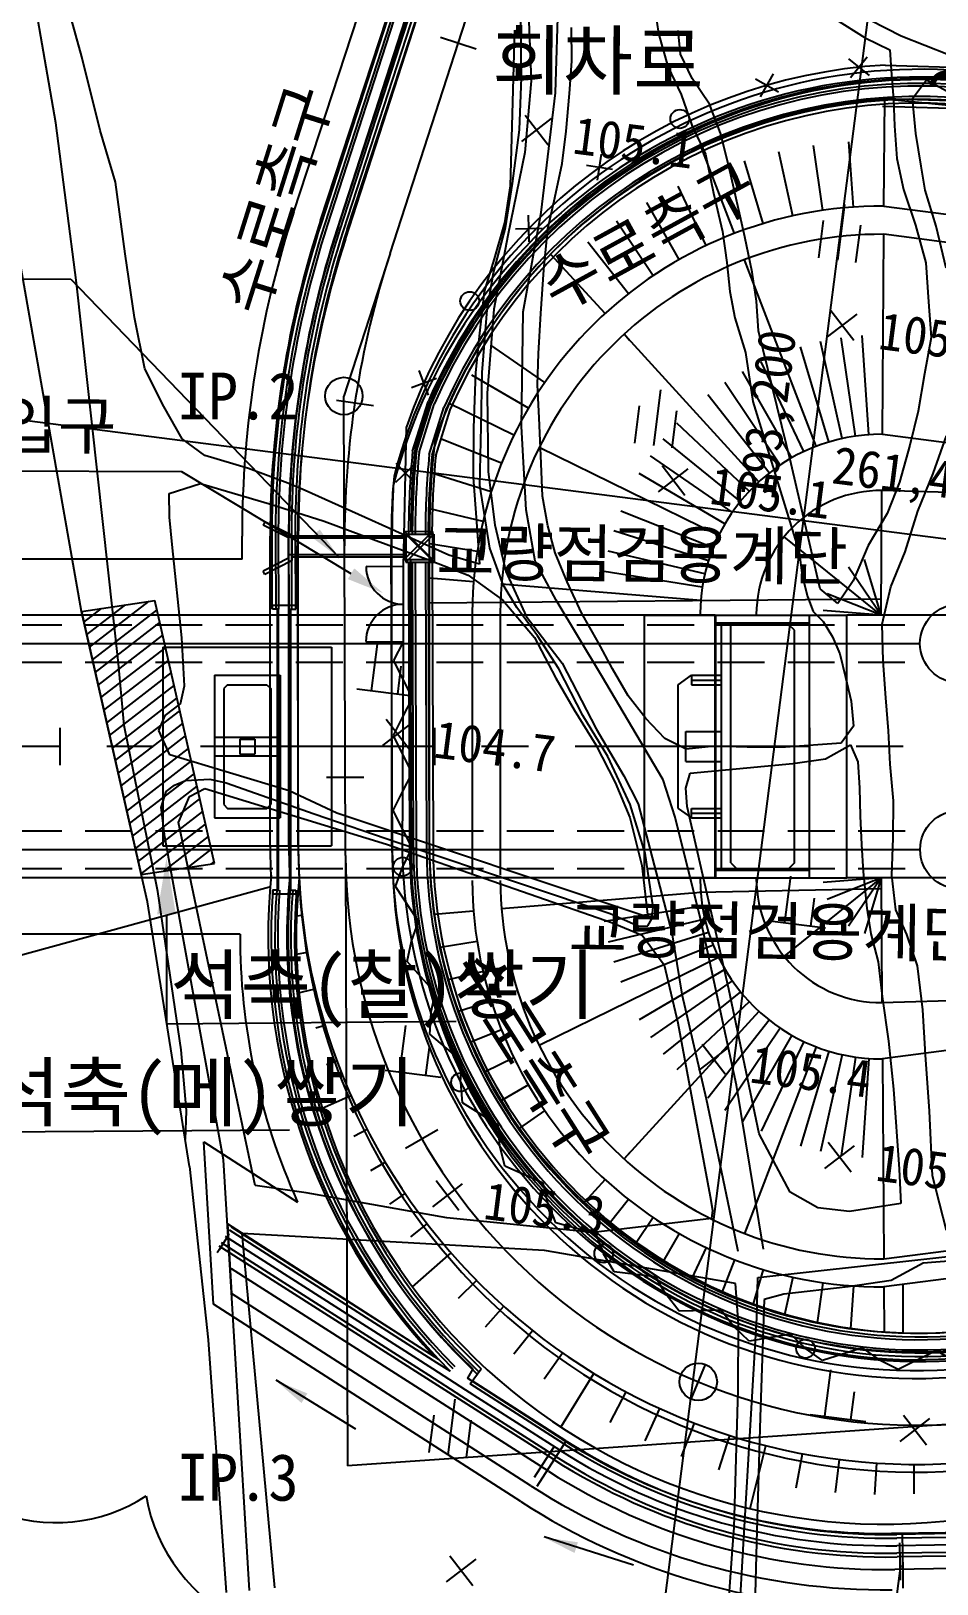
# Model space of a CAD drawing. Header units: millimetres. Extents: x 4198 to 4994, y 1103 to 1807.
# Drawn here: x 4520.5 to 4568.8, y 1428.3 to 1511.2 of the extents above; entities that cross this region are included whole.
import ezdxf
from ezdxf.enums import TextEntityAlignment as Align
from ezdxf.xclip import XClip

# ---------------------------------------------------------------- set-up
doc = ezdxf.new("R2010")
doc.units = ezdxf.units.MM
doc.header["$LTSCALE"] = 10
doc.header["$MEASUREMENT"] = 0
doc.header["$XCLIPFRAME"] = 2
doc.linetypes.add('CENTER', pattern=[2, 1.25, -0.25, 0.25, -0.25])
doc.linetypes.add('HIDDEN', pattern=[0.375, 0.25, -0.125])
for name, color, linetype in [('TN-MANH', 4, 'Continuous'), ('TZ-BASE', 253, 'Continuous'), ('TZ-CABL', 4, 'Continuous')]:
    doc.layers.add(name, color=color, linetype=linetype)
doc.styles.add('HANA', font='GulimChe.ttf')
doc.styles.get("Standard").update_dxf_attribs({"font": 'GulimChe.ttf'})
doc.linetypes.add('ZIGZAG', pattern='A,0.0001,-0.2,[131,ltypeshp.shx,S=0.2,R=0,X=-0.2,Y=0],-0.4,[131,ltypeshp.shx,S=0.2,R=180,X=0.2,Y=0],-0.2', length=0.8001)

# ---------------------------------------------------------------- blocks, each defined once
blk = doc.blocks.new('JD-DFHDH6GH34GH7')
at = {"layer": 'TZ-BASE'}
for p, q in [((255.644, -175), (301.433, 181.335)), ((239.793, 33.279, 104), (237.72, 45.079, 104)), ((252.486, 28.525), (257.492, 43.785)), ((252.486, 28.525), (257.492, 43.785)), ((253.912, 28.058), (258.888, 43.231)), ((258.859, 43.09), (253.936, 27.899)), ((259.05, 43.028), (254.127, 27.837)), ((259.193, 42.982), (254.269, 27.791)), ((259.716, 42.813), (254.792, 27.622)), ((254.862, 27.746), (259.838, 42.92)), ((259.859, 42.767), (254.935, 27.575)), ((260.049, 42.706), (255.125, 27.514)), ((255.241, 27.069), (260.165, 42.26)), ((255.241, 27.069), (260.165, 42.26)), ((255.337, 27.59), (260.313, 42.764)), ((255.337, 27.59), (260.313, 42.764)), ((257.62, 26.298), (262.543, 41.489)), ((277.853, 41.524, 106.854), (284.887, 37.91, 106.854)), ((241.178, 36.801, 104.307), (240.297, 39.961, 104.307)), ((264.642, 35.691, 105), (264.579, 40.203, 105)), ((264.97, 40.188, 105.426), (265.145, 35.508, 105.426)), ((266.456, 34.867, 106.854), (266.621, 40.511, 106.854)), ((271.772, 39.25, 105.263), (271.941, 38.038, 105.263)), ((264.256, 38.219, 104.307), (264.038, 29.918, 104.307)), ((267.313, 36.562, 105.263), (267.307, 38.356, 105.263)), ((273.122, 36.94, 105.365), (272.991, 38.196, 105.365)), ((281.395, 38.8, 105.365), (282.976, 37.813, 105.365)), ((80, 37.725), (700, -41.946)), ((260.309, 37.84), (262.211, 37.223)), ((271.941, 38.038, 105.263), (272.435, 36.278, 105.263)), ((282.976, 37.813, 105.365), (284.288, 37.173, 105.365)), ((284.887, 37.91, 106.854), (291.313, 35.394, 106.854)), ((242.155, 32.871, 104.307), (241.178, 36.801, 104.307)), ((267.193, 34.839, 105.263), (267.313, 36.562, 105.263)), ((273.747, 35.637, 105.365), (273.122, 36.94, 105.365)), ((282.087, 36.682), (283.189, 35.795)), ((282.195, 35.688), (283.082, 36.79)), ((284.288, 37.173, 105.365), (284.367, 36.077, 105.365)), ((264.524, 32.891, 105), (264.642, 35.691, 105)), ((272.435, 36.278, 105.263), (273.156, 34.779, 105.263)), ((274.661, 34.275, 105.365), (273.747, 35.637, 105.365)), ((277.397, 34.654), (278.08, 35.892)), ((284.367, 36.077, 105.365), (284.481, 34.493, 105.365)), ((265.145, 35.508, 105.426), (264.808, 31.688, 105.426)), ((265.692, 28.487, 106.854), (266.456, 34.867, 106.854)), ((267.012, 32.826, 105.263), (267.193, 34.839, 105.263)), ((277.12, 35.615), (278.358, 34.932)), ((285.495, 34.566, 105.731), (286.241, 35.558, 105.731)), ((286.241, 35.558, 105.731), (288.536, 34.296, 105.731)), ((273.156, 34.779, 105.263), (273.722, 33.146, 105.263)), ((275.262, 32.727, 105.365), (274.661, 34.275, 105.365)), ((298.984, 33.696), (283.897, 34.135)), ((283.977, 28.824), (284.017, 34.556)), ((299.102, 34.064), (284.017, 34.556)), ((284.017, 34.556), (300, 32.97)), ((284.481, 34.493, 105.365), (284.54, 33.109, 105.365)), ((285.671, 32.702, 105.731), (285.495, 34.566, 105.731)), ((240.891, 24.737, 104), (239.793, 33.279, 104)), ((264.651, 32.282, 105.101), (266.234, 33.505, 105.101)), ((264.831, 33.685, 105.101), (266.054, 32.102, 105.101)), ((273.722, 33.146, 105.263), (274.445, 31.607, 105.263)), ((242.965, 30.115, 104.307), (242.155, 32.871, 104.307)), ((264.158, 30.043, 105), (264.524, 32.891, 105)), ((266.81, 31.098, 105.263), (267.012, 32.826, 105.263)), ((275.722, 30.883, 105.365), (275.262, 32.727, 105.365)), ((284.54, 33.109, 105.365), (284.665, 31.364, 105.365)), ((285.959, 30.968, 105.731), (285.671, 32.702, 105.731)), ((264.808, 31.688, 105.426), (263.903, 27.256, 105.426)), ((268.687, 30.209), (268.909, 31.605)), ((275.993, 27.372), (274.216, 31.996)), ((274.445, 31.607, 105.263), (274.881, 29.516, 105.263)), ((279.117, 28.311), (278.362, 31.729)), ((280.723, 28.603), (280.225, 32.068)), ((282.346, 28.775), (282.109, 32.267)), ((266.41, 29.274, 105.263), (266.81, 31.098, 105.263)), ((268.1, 31.018), (269.496, 30.796)), ((276.559, 27.188, 105.365), (275.722, 30.883, 105.365)), ((277.538, 27.9), (276.529, 31.251)), ((284.665, 31.364, 105.365), (285.028, 29.717, 105.365)), ((286.175, 29.677, 105.731), (285.959, 30.968, 105.731)), ((243.487, 26.275, 104.307), (242.965, 30.115, 104.307)), ((264.038, 29.918, 104.307), (263.732, 27.937, 104.307)), ((263.774, 27.679, 105), (264.158, 30.043, 105)), ((274.493, 26.729), (272.996, 29.893)), ((266.041, 27.614, 105.263), (266.41, 29.274, 105.263)), ((273.045, 25.977), (271.316, 29.02)), ((274.881, 29.516, 105.263), (275.355, 27.469, 105.263)), ((285.028, 29.717, 105.365), (285.657, 27.804, 105.365)), ((286.761, 27.761, 105.731), (286.175, 29.677, 105.731)), ((264.726, 23.194, 106.854), (265.692, 28.487, 106.854)), ((265.035, 26.93), (265.013, 28.344)), ((281.874, 28.923, 105.345), (281.492, 25.947, 105.345)), ((283.977, 28.824), (299, 26.88)), ((241.147, 7.211, 102.251), (237.477, 28.127, 102.251)), ((263.142, 25.267, 105), (263.774, 27.679, 105)), ((263.732, 27.937, 104.307), (263.176, 26.02, 104.307)), ((264.317, 27.626), (265.731, 27.648)), ((265.83, 25.436, 105.263), (266.041, 27.614, 105.263)), ((271.657, 25.118), (269.705, 28.024)), ((275.355, 27.469, 105.263), (275.597, 25.814, 105.263)), ((280.5, 26.075, 105.345), (280.755, 28.058, 105.345)), ((282.484, 25.82, 105.345), (282.739, 27.804, 105.345)), ((285.657, 27.804, 105.365), (286.209, 25.803, 105.365)), ((287.291, 25.513, 105.731), (286.761, 27.761, 105.731)), ((263.903, 27.256, 105.426), (263.165, 23.326, 105.426)), ((270.337, 24.158), (268.174, 26.91)), ((276.94, 25.298, 105.365), (276.559, 27.188, 105.365)), ((283.892, 16.66), (283.967, 27.325)), ((299, 25.38), (283.967, 27.325)), ((243.976, 22.882, 104.307), (243.487, 26.275, 104.307)), ((257.62, 26.298), (255.157, 18.698)), ((263.176, 26.02, 104.307), (262.649, 24.268, 104.307)), ((269.092, 23.102), (266.191, 26.273)), ((275.597, 25.814, 105.263), (275.749, 24.274, 105.263)), ((280.358, 16.017), (276.532, 25.971)), ((276.691, 25.556), (276.532, 25.971)), ((286.209, 25.803, 105.365), (286.357, 23.732, 105.365)), ((215.195, 24.978), (240.593, 24.936)), ((240.593, 24.936), (254.898, 10.081)), ((262.809, 23.299, 105), (263.142, 25.267, 105)), ((265.672, 23.098, 105.263), (265.83, 25.436, 105.263)), ((277.174, 23.764, 105.365), (276.94, 25.298, 105.365)), ((243.12, 4.433, 104), (240.891, 24.737, 104)), ((262.649, 24.268, 104.307), (262.401, 22.047, 104.307)), ((275.749, 24.274, 105.263), (276.013, 22.864, 105.263)), ((262.54, 19.956, 105), (262.809, 23.299, 105)), ((263.165, 23.326, 105.426), (262.794, 18.851, 105.426)), ((277.288, 22.18, 105.365), (277.174, 23.764, 105.365)), ((281.145, 23.253, 105.345), (282.367, 21.67, 105.345)), ((286.357, 23.732, 105.365), (286.495, 21.824, 105.365)), ((244.541, 20.148, 104.307), (243.976, 22.882, 104.307)), ((264.638, 17.065, 106.854), (264.726, 23.194, 106.854)), ((265.539, 20.967, 105.263), (265.672, 23.098, 105.263)), ((276.013, 22.864, 105.263), (276.595, 21.028, 105.263)), ((280.964, 21.85, 105.345), (282.547, 23.072, 105.345)), ((262.401, 22.047, 104.307), (262.185, 19.949, 104.307)), ((277.304, 14.127), (270.105, 21.996)), ((270.405, 21.667), (270.105, 21.996)), ((279.023, 15.082, 105.365), (277.288, 22.18, 105.365)), ((281.741, 16.433), (280.598, 21.608)), ((282.452, 16.562), (281.698, 21.808)), ((283.17, 16.638), (282.811, 21.926)), ((286.495, 21.824, 105.365), (286.146, 19.881, 105.365)), ((265.878, 19.42), (263, 21.412)), ((265.497, 19.291, 105.263), (265.539, 20.967, 105.263)), ((276.595, 21.028, 105.263), (276.988, 18.405, 105.263)), ((281.042, 16.251), (279.515, 21.326)), ((245.543, 18.138, 104.307), (244.541, 20.148, 104.307)), ((259.68, 18.746), (259.18, 20.069)), ((262.185, 19.949, 104.307), (262.071, 17.003, 104.307)), ((262.491, 17.067, 105), (262.54, 19.956, 105)), ((279.053, 15.399), (276.435, 20.008)), ((279.694, 15.732), (277.428, 20.524)), ((258.769, 19.158), (260.092, 19.658)), ((265, 18.044), (261.982, 19.816)), ((265.582, 17.542, 105.263), (265.497, 19.291, 105.263)), ((278.439, 15.019), (275.484, 19.419)), ((286.146, 19.881, 105.365), (285.799, 17.897, 105.365)), ((254.754, 18.483), (256.731, 18.185)), ((255.193, 8.362), (255.157, 18.698)), ((258.824, 15.762), (259.647, 18.395)), ((258.958, 15.903), (259.79, 18.533)), ((259.021, 15.722), (259.834, 18.325)), ((259.025, 15.762), (259.848, 18.395)), ((259.169, 15.693), (259.975, 18.273)), ((264.228, 16.607), (260.779, 18.297)), ((262.794, 18.851, 105.426), (262.852, 14.652, 105.426)), ((272.058, 19.033, 105.121), (271.676, 16.058, 105.121)), ((277.855, 14.594), (274.579, 18.761)), ((276.988, 18.405, 105.263), (279.444, 10.378, 105.263)), ((246.524, 16.413, 104.307), (245.543, 18.138, 104.307)), ((259.711, 15.583), (260.491, 18.08)), ((259.859, 15.553), (260.632, 18.027)), ((260.056, 15.514), (260.82, 17.957)), ((265.677, 15.1, 105.263), (265.582, 17.542, 105.263)), ((270.684, 16.185, 105.121), (270.939, 18.169, 105.121)), ((272.667, 15.93, 105.121), (272.922, 17.914, 105.121)), ((285.799, 17.897, 105.365), (285.36, 16.069, 105.365)), ((262.071, 17.003, 104.307), (262.057, 14.35, 104.307)), ((262.411, 13.941, 105), (262.491, 17.067, 105)), ((264.875, 12.635, 106.854), (264.638, 17.065, 106.854)), ((276.789, 13.62), (272.93, 17.252)), ((283.892, 16.66), (299, 14.71)), ((286.61, 14.567, 105.731), (287.322, 16.578, 105.731)), ((247.731, 15.521, 104.307), (246.524, 16.413, 104.307)), ((263.565, 15.115), (260.316, 16.417)), ((265.974, 15.751), (265.575, 15.947)), ((275.151, 11.252), (265.575, 15.947)), ((276.314, 13.076), (272.194, 16.409)), ((285.36, 16.069, 105.365), (284.807, 14.111, 105.365)), ((250.065, 14.832, 104.307), (247.731, 15.521, 104.307)), ((257.933, 14.1), (258.953, 15.08)), ((258.933, 14.08), (257.953, 15.099)), ((265.762, 13.351, 105.263), (265.677, 15.1, 105.263)), ((275.881, 12.497), (271.523, 15.513)), ((272.135, 14.993, 105.141), (273.357, 13.41, 105.141)), ((280.564, 8.419, 105.365), (279.023, 15.082, 105.365)), ((246.512, 14.654), (233.605, 14.7)), ((255.538, 9.218), (246.512, 14.654)), ((252.163, 14.044, 104.307), (250.065, 14.832, 104.307)), ((263.015, 13.579), (259.846, 14.58)), ((262.057, 14.35, 104.307), (262.228, 11.995, 104.307)), ((262.852, 14.652, 105.426), (263.22, 11.821, 105.426)), ((275.493, 11.888), (270.921, 14.57)), ((271.954, 13.591, 105.141), (273.537, 14.813, 105.141)), ((284.807, 14.111, 105.365), (284.152, 12.432, 105.365)), ((285.776, 12.549, 105.731), (286.61, 14.567, 105.731)), ((245.835, 13.507, 104.856), (247.511, 14.036, 104.856)), ((245.845, 12.243, 104.856), (245.835, 13.507, 104.856)), ((247.511, 14.036, 104.856), (251.181, 12.954, 104.856)), ((253.089, 13.662, 104.307), (252.163, 14.044, 104.307)), ((260.764, 10.216, 104.307), (253.089, 13.662, 104.307)), ((262.944, 10.575, 105), (262.411, 13.941, 105)), ((266.038, 11.779, 105.263), (265.762, 13.351, 105.263)), ((283.825, 7), (283.871, 13.66)), ((299, 13.21), (283.871, 13.66)), ((251.181, 12.954, 104.856), (254.104, 12.021, 104.856)), ((262.581, 12.005), (259.746, 12.673)), ((265.358, 9.894, 106.854), (264.875, 12.635, 106.854)), ((274.857, 10.592), (269.937, 12.563)), ((284.152, 12.432, 105.365), (283.132, 10.726, 105.365)), ((285.116, 10.379, 105.731), (285.776, 12.549, 105.731)), ((245.991, 10.783, 104.856), (245.845, 12.243, 104.856)), ((250.936, 11.993), (250.845, 11.815)), ((252.2, 11.128), (250.845, 11.815)), ((252.4, 11.251), (250.936, 11.993)), ((254.104, 12.021, 104.856), (256.872, 10.996, 104.856)), ((262.228, 11.995, 104.307), (262.391, 9.721, 104.307)), ((263.22, 11.821, 105.426), (263.806, 9.333, 105.426)), ((266.428, 10.338, 105.263), (266.038, 11.779, 105.263)), ((246.512, 5.802, 104.856), (245.991, 10.783, 104.856)), ((249.723, 10), (249.723, 11.23)), ((249.723, 10), (249.723, 11.23)), ((251.223, -5.294), (251.223, 11.23)), ((251.306, 11.062), (251.319, 7.332)), ((251.506, 11.063), (251.519, 7.333)), ((251.656, 11.063), (251.669, 7.333)), ((252.2, 10.043), (252.2, 11.128)), ((252.206, 11.065), (252.219, 7.335)), ((258.379, 11.23), (252.223, 11.23)), ((252.356, 11.066), (252.369, 7.336)), ((252.4, 9.92), (252.4, 11.251)), ((258.463, 11.11), (252.4, 11.11)), ((252.556, 11.066), (252.569, 7.336)), ((252.723, -5.294), (252.723, 11.23)), ((252.723, -5.294), (252.723, 11.23)), ((256.872, 10.996, 104.856), (259.554, 10.006, 104.856)), ((257.723, -5.294), (257.723, 11.23)), ((258.379, 11.481), (259.879, 11.476)), ((258.379, 11.481), (258.379, 9.981)), ((259.879, 9.976), (258.379, 11.481)), ((258.379, 9.981), (259.879, 11.476)), ((258.462, 11.338), (259.962, 11.338)), ((258.462, 11.338), (258.467, 9.838)), ((259.967, 9.838), (258.462, 11.338)), ((258.467, 9.838), (259.962, 11.338)), ((259.723, -5.294), (259.723, 11.23)), ((262.267, 10.404), (259.723, 10.805)), ((259.879, 11.476), (259.879, 9.976)), ((259.962, 11.338), (259.967, 9.838)), ((274.614, 9.912), (269.56, 11.509)), ((283.825, 7), (278.647, 11.189)), ((249.723, 10), (80, 10)), ((249.723, 10), (80, 10)), ((252.2, 10.043), (250.845, 9.357)), ((258.379, 10.23), (252.223, 10.23)), ((252.223, -5.294), (252.223, 10.23)), ((258.464, 10.11), (252.4, 10.11)), ((252.742, -5.824), (252.684, 10.7)), ((252.742, -5.824), (252.684, 10.7)), ((255.242, -5.815), (255.184, 10.708)), ((257.742, -5.806), (257.684, 10.717)), ((258.379, 9.981), (259.879, 9.976)), ((258.723, -5.294), (258.723, 9.98)), ((259.554, 10.006, 104.856), (261.78, 9.147, 104.856)), ((262.391, 9.721, 104.307), (260.764, 10.216, 104.307)), ((263.66, 8.633, 105), (262.944, 10.575, 105)), ((267.07, 8.793, 105.263), (266.428, 10.338, 105.263)), ((274.422, 9.215), (269.263, 10.431)), ((279.444, 10.378, 105.263), (279.616, 9.125, 105.263)), ((283.132, 10.726, 105.365), (282.33, 8.832, 105.365)), ((283.825, 7), (282.93, 9.973)), ((284.351, 8.528, 105.731), (285.116, 10.379, 105.731)), ((250.936, 9.178), (250.845, 9.357)), ((252.4, 9.92), (250.936, 9.178)), ((258.344, 9.591), (256.344, 9.598)), ((258.33, 5.591), (258.344, 9.591)), ((258.467, 9.838), (259.967, 9.838)), ((258.61, 9.837), (258.664, -5.436)), ((258.689, 9.471), (258.742, -5.803)), ((258.864, -5.436), (258.811, 9.838)), ((258.96, 9.839), (259.014, -5.435)), ((259.51, 9.841), (259.564, -5.433)), ((259.66, 9.841), (259.714, -5.433)), ((259.86, 9.842), (259.914, -5.432)), ((261.78, 9.147, 104.856), (263.631, 7.811, 104.856)), ((263.806, 9.333, 105.426), (264.876, 6.961, 105.426)), ((266.487, 7.813, 106.854), (265.358, 9.894, 106.854)), ((274.283, 8.506), (269.048, 9.333)), ((279.616, 9.125, 105.263), (279.9, 8.004, 105.263)), ((283.825, 7), (282.093, 9.578)), ((262.073, 8.783), (259.723, 8.976)), ((264.011, 8.624), (263.568, 8.661)), ((274.197, 7.789), (263.568, 8.661)), ((264.388, 7.413, 105), (263.66, 8.633, 105)), ((267.842, 7.135, 105.263), (267.07, 8.793, 105.263)), ((281.519, 7.631, 105.365), (280.564, 8.419, 105.365)), ((282.33, 8.832, 105.365), (281.519, 7.631, 105.365)), ((283.883, 6.535, 105.731), (284.351, 8.528, 105.731)), ((241.147, 7.211, 102.251), (245.065, 7.795, 102.251)), ((241.43, 5.966), (243.494, 7.561)), ((241.583, 5.295), (244.762, 7.75)), ((248.258, -6.247, 102.251), (245.065, 7.795, 102.251)), ((251.344, 7.333), (251.344, 7.533)), ((252.594, 7.533), (251.344, 7.533)), ((252.594, 7.333), (252.594, 7.533)), ((259.711, 7.665), (283.811, 7.88)), ((263.631, 7.811, 104.856), (265.326, 5.811, 104.856)), ((268.9, 3.782, 106.854), (266.487, 7.813, 106.854)), ((279.9, 8.004, 105.263), (280.202, 7.209, 105.263)), ((283.825, 7), (280.942, 8.155)), ((274.975, 7, -156.294), (200.025, 7, -156.294)), ((241.147, 7.211, 102.251), (244.34, -6.831, 102.251)), ((244.671, -8.288, 102.251), (241.147, 7.211, 102.251)), ((241.277, 6.638), (242.227, 7.372)), ((241.735, 4.623), (245.181, 7.284)), ((251.669, 7.333), (251.344, 7.333)), ((251.619, -7.667), (251.619, 7.333)), ((251.669, -7.667), (251.669, 7.333)), ((252.269, -7.667), (252.269, 7.333)), ((252.269, 7.333), (252.594, 7.333)), ((252.319, -7.667), (252.319, 7.333)), ((262, 7.142), (262, -6.858)), ((263.5, 7.142), (263.5, -6.858)), ((265.481, 5.905, 105), (264.388, 7.413, 105)), ((264.876, 6.961, 105.426), (266.811, 4.448, 105.426)), ((268.73, 5.567, 105.263), (267.842, 7.135, 105.263)), ((271.2, 7), (282, 7)), ((271.2, -7), (271.2, 7)), ((274.975, -7, -156.294), (274.975, 7, -156.294)), ((275, -7), (275, 7)), ((280, -7), (280, 7)), ((280.202, 7.209, 105.263), (280.731, 6.676, 105.263)), ((283.825, 7), (280.73, 7.254)), ((280.731, 6.676, 105.263), (281.238, 5.856, 105.263)), ((282, -7), (282, 7)), ((386.521, 7), (282, 7)), ((241.888, 3.951), (245.334, 6.612)), ((242.041, 3.28), (245.486, 5.94)), ((246.656, 3.241, 104.856), (246.512, 5.802, 104.856)), ((265.326, 5.811, 104.856), (266.461, 3.648, 104.856)), ((266.624, 4.15, 105), (265.481, 5.905, 105)), ((275, 6.6), (280, 6.6)), ((275, 6.5), (275.3, 6.5)), ((275.3, -6.5), (275.3, 6.5)), ((275.8, 6.5), (278.9, 6.5)), ((275.8, -6.2), (275.8, 6.5)), ((279.2, 6.2), (278.9, 6.5)), ((279.2, -6.2), (279.2, 6.2)), ((281.238, 5.856, 105.263), (281.63, 4.945, 105.263)), ((283.943, 4.581, 105.731), (283.883, 6.535, 105.731)), ((242.194, 2.608), (245.639, 5.269)), ((245.5, 5.3), (254.5, 5.3)), ((245.5, 5.3), (245.5, -5.3)), ((254.5, 5.3), (254.5, -5.3)), ((256.33, 5.598), (258.33, 5.591)), ((256.638, 2.981, 105.019), (256.957, 5.46, 105.019)), ((257.825, 4.593), (258.33, 5.591)), ((269.485, 4.152, 105.263), (268.73, 5.567, 105.263)), ((242.346, 1.936), (245.792, 4.597)), ((243.432, 1.127, 104), (243.12, 4.433, 104)), ((258.816, 2.588), (257.825, 4.593)), ((258.027, 2.802, 105.019), (258.218, 4.29, 105.019)), ((267.912, 1.652, 105), (266.624, 4.15, 105)), ((266.811, 4.448, 105.426), (268.615, 0.947, 105.426)), ((270.324, 2.702, 105.263), (269.485, 4.152, 105.263)), ((281.63, 4.945, 105.263), (281.924, 3.701, 105.263)), ((284.085, 2.591, 105.731), (283.943, 4.581, 105.731)), ((242.499, 1.264), (245.945, 3.925)), ((248.25, 3.8), (251.75, 3.8)), ((248.25, 3.8), (248.25, -3.8)), ((251.75, 3.8), (251.75, -3.8)), ((266.461, 3.648, 104.856), (267.44, 1.964, 104.856)), ((272.198, -1.775, 106.854), (268.9, 3.782, 106.854)), ((273, 3.3), (273.7, 3.8)), ((273.7, 3.8), (275.3, 3.8)), ((273.7, 3.8), (273.7, 3.3)), ((273.7, 3.55), (275.3, 3.55)), ((281.924, 3.701, 105.263), (282.221, 2.416, 105.263)), ((242.652, 0.593), (246.097, 3.254)), ((242.805, -0.079), (246.25, 2.582)), ((246.44, 2.287, 104.856), (246.656, 3.241, 104.856)), ((248.95, 3.3), (248.75, 3.1)), ((248.75, 3.1), (248.75, -3.1)), ((248.95, 3.3), (251.05, 3.3)), ((251.05, 3.3), (251.25, 3.1)), ((251.25, 3.1), (251.25, -3.1)), ((255.845, 3.083, 105.019), (258.82, 2.7, 105.019)), ((258.311, 1.591), (258.816, 2.588)), ((271.267, 1.505, 105.263), (270.324, 2.702, 105.263)), ((273, -3.3), (273, 3.3)), ((273.7, 3.3), (275.3, 3.3)), ((284.212, 0.846, 105.731), (284.085, 2.591, 105.731)), ((242.957, -0.751), (246.403, 1.91)), ((245.278, 0.856, 104.856), (245.628, 1.657, 104.856)), ((245.628, 1.657, 104.856), (246.44, 2.287, 104.856)), ((267.44, 1.964, 104.856), (268.595, 0.088, 104.856)), ((282.221, 2.416, 105.263), (282.359, 1.079, 105.263)), ((240, 1), (240, -1)), ((243.11, -1.422), (246.556, 1.238)), ((245.223, -7.737, 104), (243.432, 1.127, 104)), ((245.861, -0.449, 104.856), (245.278, 0.856, 104.856)), ((257.232, 0.062, 104.714), (258.815, 1.285, 104.714)), ((257.412, 1.465, 104.714), (258.635, -0.118, 104.714)), ((257.806, 0.593), (258.311, 1.591)), ((260, 1), (260, -1)), ((260, 1), (260, -1)), ((269.241, -0.529, 105), (267.912, 1.652, 105)), ((268.615, 0.947, 105.426), (270.102, -1.558, 105.426)), ((272.283, 0.435, 105.263), (271.267, 1.505, 105.263)), ((280, 1), (280, -1)), ((282.359, 1.079, 105.263), (281.689, 0.174, 105.263)), ((284.3, -0.944, 105.731), (284.212, 0.846, 105.731)), ((243.263, -2.094), (246.708, 0.567)), ((248.25, 0.5), (251.75, 0.5)), ((249.6, 0.4), (249.6, -0.4)), ((249.6, 0.4), (250.4, 0.4)), ((250.4, 0.4), (250.4, -0.4)), ((258.797, -1.412), (257.806, 0.593)), ((268.595, 0.088, 104.856), (269.637, -1.918, 104.856)), ((273.427, -0.135, 105.263), (272.283, 0.435, 105.263)), ((273.4, 0.8), (275.3, 0.8)), ((273.4, -0.8), (273.4, 0.8)), ((274.926, 0.014, 105.263), (273.427, -0.135, 105.263)), ((276.684, -0.024, 105.263), (274.926, 0.014, 105.263)), ((281.689, 0.174, 105.263), (278.725, -0.039, 105.263)), ((280.851, -0.662, 105.467), (282.185, 0.087, 105.467)), ((282.185, 0.087, 105.467), (282.577, -0.823, 105.467)), ((243.416, -2.766), (246.861, -0.105)), ((243.568, -3.438), (247.014, -0.777)), ((252.242, -2.356, 104.856), (245.861, -0.449, 104.856)), ((248.25, -0.5), (251.75, -0.5)), ((249.6, -0.4), (250.4, -0.4)), ((270.439, -3.096, 105), (269.241, -0.529, 105)), ((273.4, -0.8), (275.3, -0.8)), ((278.725, -0.039, 105.263), (276.684, -0.024, 105.263)), ((279.114, -0.909, 105.467), (280.851, -0.662, 105.467)), ((282.577, -0.823, 105.467), (282.677, -2.203, 105.467)), ((243.721, -4.109), (247.167, -1.448)), ((254.228, -1.642), (256.228, -1.635)), ((258.292, -2.409), (258.797, -1.412)), ((270.102, -1.558, 105.426), (270.862, -3.054, 105.426)), ((273.413, -2.218, 105.467), (273.642, -1.425, 105.467)), ((273.642, -1.425, 105.467), (279.114, -0.909, 105.467)), ((284.481, -2.89, 105.731), (284.3, -0.944, 105.731)), ((243.874, -4.781), (247.319, -2.12)), ((245.397, -3.256, 105), (245.667, -2.406, 105)), ((245.667, -2.406, 105), (246.114, -2.061, 105)), ((246.114, -2.061, 105), (246.708, -1.816, 105)), ((246.708, -1.816, 105), (248.005, -1.741, 105)), ((246.918, -2.657, 105.182), (247.744, -2.231, 105.182)), ((247.744, -2.231, 105.182), (257.427, -5.207, 105.182)), ((248.005, -1.741, 105), (248.866, -1.932, 105)), ((248.866, -1.932, 105), (253.562, -3.581, 105)), ((254.778, -3.561, 104.856), (252.242, -2.356, 104.856)), ((257.793, -3.409), (258.292, -2.409)), ((269.637, -1.918, 104.856), (270.424, -3.779, 104.856)), ((272.832, -3.769, 106.854), (272.198, -1.775, 106.854)), ((273.484, -3.192, 105.467), (273.413, -2.218, 105.467)), ((282.677, -2.203, 105.467), (282.704, -3.711, 105.467)), ((244.027, -5.453), (247.472, -2.792)), ((245.6, -4.81, 105), (245.397, -3.256, 105)), ((246.324, -4.047, 105.182), (246.918, -2.657, 105.182)), ((248.75, -3.1), (248.95, -3.3)), ((248.95, -3.3), (251.05, -3.3)), ((251.05, -3.3), (251.25, -3.1)), ((271.232, -5.691, 105), (270.439, -3.096, 105)), ((270.862, -3.054, 105.426), (272.665, -9.944, 105.426)), ((273, -3.3), (273.7, -3.8)), ((275.696, -12.949, 105.467), (273.484, -3.192, 105.467)), ((273.7, -3.3), (275.3, -3.3)), ((273.7, -3.8), (273.7, -3.3)), ((284.462, -4.891, 105.731), (284.481, -2.89, 105.731)), ((244.179, -6.124), (247.625, -3.464)), ((244.332, -6.796), (247.778, -4.135)), ((250.414, -23.423, 105.182), (246.324, -4.047, 105.182)), ((248.25, -3.8), (251.75, -3.8)), ((253.562, -3.581, 105), (258.03, -5.121, 105)), ((271.379, -9.099, 104.856), (254.778, -3.561, 104.856)), ((258.794, -5.409), (257.793, -3.409)), ((270.424, -3.779, 104.856), (271.058, -6.346, 104.856)), ((274.206, -9.261, 106.854), (272.832, -3.769, 106.854)), ((273.7, -3.55), (275.3, -3.55)), ((273.7, -3.8), (275.3, -3.8)), ((282.704, -3.711, 105.467), (282.771, -5.217, 105.467)), ((245.542, -6.652), (247.93, -4.807)), ((248.737, -22.049, 105), (245.6, -4.81, 105)), ((284.399, -6.854, 105.731), (284.462, -4.891, 105.731)), ((245.5, -5.3), (254.5, -5.3)), ((246.809, -6.463), (248.083, -5.479)), ((257.427, -5.207, 105.182), (269.482, -9.398, 105.182)), ((258.03, -5.121, 105), (264.744, -7.35, 105)), ((258.295, -6.409), (258.794, -5.409)), ((271.668, -8.562, 105), (271.232, -5.691, 105)), ((282.771, -5.217, 105.467), (282.876, -6.678, 105.467)), ((244.34, -6.831, 102.251), (248.258, -6.247, 102.251)), ((248.076, -6.274), (248.236, -6.15)), ((255.242, -5.815), (255.356, -38.362)), ((257.915, -7.458), (258.294, -6.406)), ((271.058, -6.346, 104.856), (271.379, -9.099, 104.856)), ((275, -6.5), (275.3, -6.5)), ((275, -6.6), (280, -6.6)), ((275.8, -6.2), (276.1, -6.5)), ((276.1, -6.5), (278.9, -6.5)), ((279.2, -6.2), (278.9, -6.5)), ((274.975, -7, -156.294), (200.025, -7, -156.294)), ((264.744, -7.35, 105), (269.371, -8.91, 105)), ((271.2, -7), (282, -7)), ((283.825, -7), (278.647, -11.189)), ((278.683, -9.394, 105.447), (279.002, -6.915, 105.447)), ((283.825, -7), (280.73, -7.254)), ((283.825, -7), (280.942, -8.155)), ((386.521, -7), (282, -7)), ((283.825, -7), (282.093, -9.578)), ((282.876, -6.678, 105.467), (283.058, -8.624, 105.467)), ((283.825, -7), (282.93, -9.973)), ((283.825, -7), (283.871, -13.66)), ((284.615, -8.715, 105.731), (284.399, -6.854, 105.731)), ((227.952, -13.848), (251.192, -7.489)), ((246.471, -16.182, 104), (245.223, -7.737, 104)), ((251.669, -7.667), (251.344, -7.667)), ((251.344, -7.667), (251.344, -7.867)), ((252.594, -7.867), (251.344, -7.867)), ((252.269, -7.667), (252.594, -7.667)), ((252.594, -7.667), (252.594, -7.867)), ((259.144, -9.326), (257.915, -7.458)), ((274.197, -7.789), (263.568, -8.661)), ((274.113, -7.77), (283.859, -7.578)), ((280.072, -9.573, 105.447), (280.263, -8.085, 105.447)), ((246.926, -22.395, 102.251), (244.671, -8.288, 102.251)), ((245.689, -8.957), (245.689, -14.784)), ((252.632, -9.027), (252.931, -8.993)), ((262.073, -8.783), (259.982, -8.955)), ((274.283, -8.506), (269.048, -9.333)), ((269.371, -8.91, 105), (270.893, -9.588, 105)), ((271.587, -9.195, 105), (271.668, -8.562, 105)), ((283.058, -8.624, 105.467), (283.279, -9.996, 105.467)), ((285.198, -10.02, 105.731), (284.615, -8.715, 105.731)), ((258.766, -10.378), (259.144, -9.326)), ((274.422, -9.215), (269.263, -10.431)), ((269.482, -9.398, 105.182), (271.081, -10.058, 105.182)), ((274.614, -9.912), (269.56, -11.509)), ((270.893, -9.588, 105), (271.378, -9.57, 105)), ((271.378, -9.57, 105), (271.587, -9.195, 105)), ((276.106, -18.062, 106.854), (274.206, -9.261, 106.854)), ((277.89, -9.292, 105.447), (280.865, -9.675, 105.447)), ((249.619, -10), (87.22, -10)), ((249.619, -10), (87.22, -10)), ((258.537, -11.471), (258.759, -10.375)), ((262.267, -10.404), (260.294, -10.715)), ((274.857, -10.592), (269.937, -12.563)), ((271.081, -10.058, 105.182), (272.256, -11.647, 105.182)), ((272.665, -9.944, 105.426), (273.185, -13.212, 105.426)), ((283.279, -9.996, 105.467), (283.671, -11.478, 105.467)), ((285.767, -11.694, 105.731), (285.198, -10.02, 105.731)), ((252.63, -11.075), (253.215, -10.972)), ((260.025, -13.141), (258.537, -11.471)), ((275.151, -11.252), (265.575, -15.947)), ((283.671, -11.478, 105.467), (283.886, -13.339, 105.467)), ((262.581, -12.005), (260.725, -12.443)), ((275.493, -11.888), (270.921, -14.57)), ((272.256, -11.647, 105.182), (272.969, -14.738, 105.182)), ((286.06, -14.04, 105.731), (285.767, -11.694, 105.731)), ((252.646, -13.162), (253.619, -12.931)), ((259.803, -14.237), (260.025, -13.141)), ((275.881, -12.497), (271.523, -15.513)), ((276.314, -13.076), (272.194, -16.409)), ((273.185, -13.212, 105.426), (274.485, -18.791, 105.426)), ((277.314, -20.668, 105.467), (275.696, -12.949, 105.467)), ((283.871, -13.66), (299, -13.21)), ((263.015, -13.579), (261.27, -14.13)), ((276.789, -13.62), (272.93, -17.252)), ((283.886, -13.339, 105.467), (284.221, -15.722, 105.467)), ((286.191, -16.437, 105.731), (286.06, -14.04, 105.731)), ((245.689, -14.784), (261.145, -14.656)), ((253.662, -15.006), (254.14, -14.861)), ((258.144, -17.357, 105.141), (258.463, -14.877, 105.141)), ((259.744, -15.346), (259.809, -14.23)), ((277.304, -14.127), (270.105, -21.996)), ((272.969, -14.738, 105.182), (274.697, -24, 105.182)), ((277.855, -14.594), (274.579, -18.761)), ((299, -14.71), (283.892, -16.66)), ((261.451, -16.79), (259.744, -15.346)), ((263.565, -15.115), (261.927, -15.771)), ((278.439, -15.019), (275.484, -19.419)), ((279.053, -15.399), (276.435, -20.008)), ((279.694, -15.732), (277.428, -20.524)), ((284.221, -15.722, 105.467), (284.487, -18.274, 105.467)), ((246.752, -19.421, 104), (246.471, -16.182, 104)), ((259.533, -17.535, 105.141), (259.724, -16.048, 105.141)), ((265.974, -15.751), (265.575, -15.947)), ((274.098, -17.274, 105.426), (275.681, -16.051, 105.426)), ((274.279, -15.871, 105.426), (275.501, -17.454, 105.426)), ((280.358, -16.017), (276.532, -25.971)), ((281.042, -16.251), (279.515, -21.326)), ((281.741, -16.433), (280.598, -21.608)), ((282.452, -16.562), (281.698, -21.808)), ((286.408, -19.442, 105.731), (286.191, -16.437, 105.731)), ((254.221, -16.963), (254.778, -16.757)), ((257.351, -17.255, 105.141), (260.326, -17.637, 105.141)), ((261.386, -17.906), (261.451, -16.79)), ((264.228, -16.607), (262.692, -17.36)), ((283.17, -16.638), (282.811, -21.926)), ((283.892, -16.66), (283.967, -27.325)), ((261.489, -19.012), (261.393, -17.898)), ((265, -18.044), (263.561, -18.889)), ((277.552, -26.814, 106.854), (276.106, -18.062, 106.854)), ((253.992, -19.288), (255.529, -18.61)), ((263.387, -20.196), (261.489, -19.012)), ((274.485, -18.791, 105.426), (275.724, -24.66, 105.426)), ((284.487, -18.274, 105.467), (284.794, -22.538, 105.467)), ((246.696, -20.96, 104), (246.753, -19.436, 104)), ((246.753, -19.436, 104), (246.752, -19.421, 104)), ((265.878, -19.42), (264.529, -20.354)), ((286.575, -22.899, 105.731), (286.408, -19.442, 105.731)), ((235.527, -20.568), (252.261, -20.44)), ((255.685, -20.778), (256.391, -20.414)), ((258.442, -21.423), (260.175, -20.425)), ((263.482, -21.31), (263.387, -20.196)), ((278.966, -23.774, 105.467), (277.314, -20.668, 105.467)), ((248.2, -29.737), (247.676, -21.079)), ((247.676, -21.079), (252.687, -24.301)), ((248.2, -29.737), (247.676, -21.079)), ((247.676, -21.079), (252.687, -24.301)), ((263.74, -22.39), (263.485, -21.302)), ((280.826, -22.513, 105.487), (282.409, -21.291, 105.487)), ((281.007, -21.11, 105.487), (282.229, -22.693, 105.487)), ((250.125, -45.011, 105), (248.737, -22.049, 105)), ((256.587, -22.623), (257.36, -22.163)), ((270.405, -21.667), (270.105, -21.996)), ((246.926, -22.395, 107.673), (247.906, -31.649, 107.673)), ((260.077, -23.151, 105.304), (261.299, -24.734, 105.304)), ((265.789, -23.287), (263.74, -22.39)), ((269.092, -23.102), (267.989, -24.308)), ((284.794, -22.538, 105.467), (284.886, -24.368, 105.467)), ((287.317, -25.824, 105.731), (286.575, -22.899, 105.731)), ((253.135, -23.798, 105.182), (250.414, -23.423, 105.182)), ((260.659, -25.134, 105.182), (253.135, -23.798, 105.182)), ((257.6, -24.417), (258.434, -23.85)), ((259.897, -24.554, 105.304), (261.479, -23.331, 105.304)), ((266.044, -24.376), (265.789, -23.287)), ((274.697, -24, 105.182), (274.831, -24.725, 105.182)), ((280.455, -24.605, 105.467), (278.966, -23.774, 105.467)), ((266.459, -25.406), (266.049, -24.366)), ((270.337, -24.158), (269.313, -25.461)), ((274.831, -24.725, 105.182), (274.782, -25.177, 105.182)), ((275.724, -24.66, 105.426), (276.172, -26.914, 105.426)), ((277.252, -28.321, 106), (309.596, -24.75, 106)), ((282.142, -24.811, 105.467), (280.455, -24.605, 105.467)), ((284.886, -24.368, 105.467), (282.142, -24.811, 105.467)), ((248.943, -25.46), (249.167, -29.171)), ((259.987, -32.561), (248.943, -25.46)), ((260.223, -32.698), (249.155, -25.636)), ((258.722, -26.154), (259.608, -25.469)), ((268.468, -25.918, 105.182), (260.659, -25.134, 105.182)), ((268.615, -26), (266.459, -25.406)), ((274.782, -25.177, 105.182), (268.468, -25.918, 105.182)), ((271.657, -25.118), (270.713, -26.523)), ((276.691, -25.556), (276.532, -25.971)), ((283.967, -27.325), (299, -25.38)), ((248.925, -26.172), (248.495, -26.846)), ((259.685, -33.541), (248.617, -26.479)), ((259.901, -33.204), (248.832, -26.141)), ((249.033, -26.003), (248.925, -26.172)), ((260.116, -32.867), (249.047, -25.804)), ((249.715, -25.968, 105.415), (251.46, -44.885, 105.415)), ((265.855, -26.887, 105.415), (249.715, -25.968, 105.415)), ((269.024, -27.041), (268.615, -26)), ((273.045, -25.977), (272.184, -27.491)), ((248.495, -26.846), (248.387, -27.015)), ((259.578, -33.71), (248.509, -26.647)), ((258.813, -28.819), (260.878, -27.014)), ((276.061, -28.636, 105.415), (265.855, -26.887, 105.415)), ((269.572, -28.019), (269.011, -27.052)), ((274.493, -26.729), (273.722, -28.359)), ((299, -26.88), (283.977, -28.824)), ((266.08, -38.66), (249.152, -27.858)), ((271.793, -28.281), (269.572, -28.019)), ((275.993, -27.372), (275.32, -29.122)), ((277.538, -27.9), (276.973, -29.777)), ((286.062, -27.557, 105.924), (284.353, -28.479, 105.924)), ((287.652, -27.441, 105.924), (286.062, -27.557, 105.924)), ((261.279, -29.427), (262.239, -28.478)), ((272.354, -29.248), (271.793, -28.281)), ((276.218, -30.799, 105.415), (276.061, -28.636, 105.415)), ((277.202, -30.476, 106), (277.252, -28.321, 106)), ((282.068, -28.822, 105.924), (278.633, -29.204, 105.924)), ((279.117, -28.311), (278.673, -30.32)), ((280.723, -28.603), (280.415, -30.746)), ((284.353, -28.479, 105.924), (282.068, -28.822, 105.924)), ((282.346, -28.775), (282.191, -31.053)), ((283.977, -28.824), (283.994, -31.236)), ((285, -31.284), (285, -28.692)), ((264.593, -40.279), (248.2, -29.737)), ((264.593, -40.279), (248.2, -29.737)), ((265.134, -39.437), (249.167, -29.171)), ((273.046, -30.117), (272.357, -29.237)), ((277.589, -29.501, 105.924), (277.376, -35.778, 105.924)), ((278.633, -29.204, 105.924), (277.589, -29.501, 105.924)), ((262.707, -30.951), (263.687, -29.858)), ((275.281, -30.071), (273.046, -30.117)), ((275.971, -30.952), (275.281, -30.071)), ((276.485, -42.523, 106), (277.202, -30.476, 106)), ((264.229, -32.391), (265.215, -31.148)), ((276.778, -31.715), (275.969, -30.943)), ((276.205, -34.308, 105.415), (276.218, -30.799, 105.415)), ((278.984, -31.346), (276.778, -31.715)), ((279.793, -32.117), (278.984, -31.346)), ((247.906, -31.649, 107.673), (248.609, -41.367, 107.673)), ((280.702, -32.755), (279.791, -32.108)), ((282.832, -32.074), (280.702, -32.755)), ((283.744, -32.722), (282.832, -32.074)), ((286.743, -32.243), (284.737, -33.231)), ((287.74, -32.749), (286.743, -32.243)), ((260.824, -33.319), (260.116, -32.867)), ((265.847, -33.732), (266.819, -32.343)), ((273.685, -34.81), (274.451, -32.962)), ((284.737, -33.231), (283.74, -32.725)), ((255.794, -36.417), (251.535, -33.798)), ((261.343, -34.836), (259.578, -33.71)), ((261.451, -34.668), (259.685, -33.541)), ((261.666, -34.33), (259.901, -33.204)), ((262.03, -33.201), (261.748, -33.694)), ((266.757, -36.914), (261.748, -33.694)), ((261.89, -33.999), (262.481, -33.187)), ((267.008, -37.028), (262.008, -33.837)), ((266.737, -36.305), (268.492, -33.438)), ((280.825, -35.729, 106.012), (281.144, -33.25, 106.012)), ((266.47, -37.871), (261.451, -34.668)), ((266.686, -37.533), (261.666, -34.33)), ((266.901, -37.196), (261.89, -33.999)), ((269.36, -36.062), (270.228, -34.43)), ((275.982, -41.651, 105.415), (276.205, -34.308, 105.415)), ((282.214, -35.908, 106.012), (282.405, -34.42, 106.012)), ((261.085, -34.809, 105.924), (260.703, -37.785, 105.924)), ((266.363, -38.039), (261.343, -34.836)), ((271.235, -37.037), (272.021, -35.315)), ((287.827, -36.137), (255.356, -38.362)), ((259.711, -37.657, 105.924), (259.966, -35.674, 105.924)), ((261.695, -37.912, 105.924), (261.95, -35.928, 105.924)), ((273.177, -37.876), (273.865, -36.09)), ((277.376, -35.778, 105.924), (277.183, -42.457, 105.924)), ((280.032, -35.627, 106.012), (283.008, -36.01, 106.012)), ((284.839, -37.071, 106.121), (286.421, -35.849, 106.121)), ((285.019, -35.668, 106.121), (286.241, -37.251, 106.121)), ((265.958, -38.701), (267.034, -37.015)), ((275.174, -38.575), (275.752, -36.751)), ((265.337, -38.973), (266.418, -37.291)), ((265.474, -39.459), (266.55, -37.773)), ((276.832, -40.65), (277.676, -37.297)), ((279.288, -39.538), (279.629, -37.726)), ((281.383, -39.797), (281.604, -38.036)), ((283.486, -39.907), (283.595, -38.225)), ((285.587, -39.867), (285.594, -38.293)), ((248.609, -41.367, 107.673), (248.881, -45.128, 107.673)), ((339.918, -41.311), (284.387, -41.978)), ((339.172, -41.184), (284.657, -42.03)), ((339.193, -41.384), (284.66, -42.23)), ((270.616, -43.665), (265.847, -42.165)), ((275.915, -42.576, 105.415), (275.982, -41.651, 105.415)), ((339.234, -41.783), (284.666, -42.63)), ((339.275, -42.183), (284.672, -43.03)), ((284.997, -43.991), (284.966, -41.991)), ((275.405, -49.64, 105.415), (275.915, -42.576, 105.415)), ((275.925, -51.93, 106), (276.485, -42.523, 106)), ((277.183, -42.457, 105.924), (277.059, -46.723, 105.924)), ((340.15, -43.035), (284.558, -43.898)), ((339.296, -42.383), (284.675, -43.23)), ((284.855, -44.473), (284.831, -42.473)), ((285.011, -44.891), (284.98, -42.891)), ((260.63, -44.566, 105.59), (262.213, -43.343, 105.59)), ((260.81, -43.163, 105.59), (262.032, -44.746, 105.59)), ((284.558, -46.164, 106.012), (284.877, -43.685, 106.012))]:
    blk.add_line(p, q, dxfattribs=at)
at = {"layer": 'TZ-BASE', "ltscale": 0.2}
for p, q in [((284.037, 36.356), (289.841, 36.174)), ((258.344, 9.591), (258.492, 17.059)), ((258.276, -5.878), (258.33, 5.591))]:
    blk.add_line(p, q, dxfattribs=at)
at = {"layer": 'TZ-BASE', "linetype": 'CENTER', "flags": 128}
blk.add_lwpolyline([(700, 0), (80, 0), (0, 0)], dxfattribs=at)
at = {"layer": 'TZ-BASE'}
for centre, radius in [((273.079, 33.478), 0.5), ((261.87, 23.765), 0.5), ((255.157, 18.698), 1), ((258.295, -6.409), 0.5), ((261.386, -17.907), 0.5), ((269.024, -27.041), 0.5), ((279.793, -32.119), 0.5), ((274.068, -33.886), 1)]:
    blk.add_circle(centre, radius, dxfattribs=at)
for centre, radius, start, end in [((285.949, 6.611), 29.1, 81.74414, 165.45876), ((285.973, 7.026), 29.1, 81.54385, 165.25846), ((285.973, 7.026), 28.6, 81.54385, 156.27461), ((285.868, 6.982), 28.598, 81.74104, 156.47801), ((285.868, 6.982), 28.398, 81.71327, 156.4563), ((286.071, 6.979), 28.6, 81.74414, 156.47491), ((285.868, 6.982), 28.248, 81.69224, 156.43987), ((285.973, 7.026), 27.6, 94.06281, 160.11024), ((285.868, 6.982), 27.698, 81.61369, 156.37847), ((285.868, 6.982), 27.548, 81.59186, 156.36141), ((285.868, 6.982), 27.348, 81.56247, 156.33844), ((305.223, 11.23), 55.5, 161.84288, 180.00015), ((305.223, 11.23), 55.5, 161.84288, 180.00015), ((283.825, 7), 21.825, 89.5994, 179.5994), ((305.223, 11.23), 54, 161.84288, 180.00015), ((305.306, 11.251), 54, 162.04317, 180.20045), ((305.306, 11.251), 53.8, 162.04317, 180.20045), ((305.306, 11.251), 53.65, 162.04317, 180.20045), ((305.306, 11.251), 53.1, 162.04317, 180.20045), ((305.223, 11.23), 53, 161.84288, 180.00015), ((305.306, 11.251), 52.95, 162.04317, 180.20045), ((305.306, 11.251), 52.75, 162.04317, 180.20045), ((305.223, 11.23), 52.5, 161.84288, 180.00015), ((305.184, 10.883), 52.5, 162.04317, 180.20045), ((283.825, 7), 20.325, 89.5994, 179.5994), ((305.184, 10.883), 50, 162.04317, 180.20045), ((283.825, 7), 9.66, 89.5994, 179.5994), ((305.105, 11.251), 46.5, 174.43278, 179.8924), ((305.223, 11.23), 46.5, 174.23248, 179.6921), ((305.306, 11.251), 46.5, 174.43278, 179.8924), ((305.223, 11.23), 45.5, 173.45631, 180.00015), ((305.105, 11.251), 46.3, 174.45829, 179.8924), ((305.105, 11.251), 46.15, 174.47754, 179.8924), ((305.105, 11.251), 45.6, 174.54892, 179.8924), ((305.105, 11.251), 45.45, 174.56862, 179.8924), ((305.105, 11.251), 45.25, 174.59503, 179.8924), ((305.223, 11.23), 47.5, 176.13698, 180.00015), ((305.184, 10.883), 47.5, 176.33728, 180.20045), ((283.825, 7), 6.66, 89.5994, 179.5994), ((258.344, 9.591), 2, 179.7997, 269.7997), ((258.33, 5.591), 2, 89.7997, 179.7997), ((285.723, -5.294), 34.5, 180.00015, 182.83497), ((285.723, -5.294), 33.5, 180.00015, 182.91967), ((285.723, -5.294), 33, 180.00015, 273.7188), ((285.723, -5.294), 28, 180.00015, 273.7188), ((285.864, -5.341), 27.2, 180.20045, 273.9191), ((285.723, -5.294), 27, 180.00015, 273.7188), ((285.864, -5.341), 27, 180.20045, 273.9191), ((285.864, -5.341), 26.85, 180.20045, 273.9191), ((285.864, -5.341), 26.3, 180.20045, 273.9191), ((285.864, -5.341), 26.15, 180.20045, 273.9191), ((285.723, -5.294), 26, 180.00015, 273.7188), ((285.864, -5.341), 25.95, 180.20045, 273.9191), ((285.742, -5.709), 33, 180.20045, 273.9191), ((285.742, -5.709), 30.5, 180.20045, 273.9191), ((285.742, -5.709), 28, 180.20045, 273.9191), ((285.742, -5.709), 27, 180.20045, 273.9191), ((284.004, -10.091), 32.89, 174.3488, 223.09374), ((284.004, -10.091), 31.89, 174.3488, 226.44348), ((284.004, -10.091), 31.39, 174.3488, 277.41993), ((283.825, -7), 21.825, 180.4006, 270.4006), ((283.825, -7), 20.325, 180.4006, 270.4006), ((283.825, -7), 9.66, 180.4006, 270.4006), ((283.825, -7), 6.66, 180.4006, 270.4006), ((284.102, -10.172), 32.827, 175.62565, 224.83867), ((284.102, -10.172), 32.627, 175.59755, 224.83867), ((284.102, -10.172), 32.477, 175.57624, 224.83867), ((284.102, -10.172), 31.927, 175.49641, 226.86781), ((284.102, -10.172), 31.777, 175.47415, 226.83434), ((284.102, -10.172), 31.577, 175.44415, 226.78921), ((283.809, -10.143), 34.191, 179.76024, 204.46132), ((283.809, -10.143), 34.191, 179.76024, 204.46132), ((239.807, -32.64), 8.76, 193.15592, 303.15592), ((284.004, -10.091), 31.89, 237.25867, 270.6887), ((284.162, -10.144), 32.09, 237.45896, 270.889), ((284.162, -10.144), 31.89, 237.45896, 270.889), ((284.162, -10.144), 33.09, 237.45896, 270.889), ((284.162, -10.144), 32.89, 237.45896, 270.889), ((284.162, -10.144), 32.49, 237.45896, 270.889), ((284.04, -10.512), 33.39, 237.45896, 270.889), ((284.004, -10.091), 34.89, 237.25867, 270.6887), ((253.698, -38.39), 9.236, 189.87403, 299.87403), ((284.004, -10.091), 35.89, 237.25867, 270.63711), ((284.004, -10.091), 35.89, 237.25867, 270.63711)]:
    blk.add_arc(centre, radius, start, end, dxfattribs=at)
at = {"layer": 'TZ-BASE', "ltscale": 0.2}
for centre, radius, start, end in [((285.749, 7.533), 28.874, 93.39877, 160.73672), ((285.931, -5.144), 27.665, 181.52162, 273.51374)]:
    blk.add_arc(centre, radius, start, end, dxfattribs=at)
at = {"layer": 'TZ-BASE'}
for points in [[(253.866, 11.586), (253.433, 11.17), (254.898, 10.081)], [(255.71, 9.504), (257.251, 8.186), (255.366, 8.933)], [(245.189, -8.957), (245.689, -5.957), (246.189, -8.957)], [(253.211, -34.508), (252.896, -35.02), (251.52, -33.821)], [(267.646, -42.445), (267.466, -43.017), (265.839, -42.19)]]:
    blk.add_solid(points, dxfattribs=at)
at = {"layer": 'TZ-BASE', "style": 'HANA'}
for s, height, rotation, p in [('회차로', 3, 359.7997, (263.061, 35.111)), ('수로측구', 2.5, 72.52459, (250.833, 22.85)), ('105.1', 2, 352.67756, (267.299, 31.647, 105.1)), ('수로측구', 2.5, 28.71221, (266.513, 23.115)), ('105.3', 2, 352.67756, (283.612, 21.214, 105.345)), ('193,200', 2, 82.67756, (278.148, 13.113)), ('출입구', 2.5, 359.7997, (233.609, 15.924)), ('261,400', 2, 352.67756, (281.134, 14.056)), ('105.1', 2, 352.67756, (274.602, 12.955, 105.141)), ('교량점검용계단', 2.5, 359.27113, (260.071, 9.154)), ('104.7', 2, 352.67756, (259.88, -0.573, 104.714)), ('교량점검용계단', 2.5, 359.27113, (267.13, -10.961)), ('석축(찰)쌓기', 3, 360, (245.881, -14.209)), ('수로측구', 2.5, 302.43393, (260.691, -11.882)), ('석축(메)쌓기', 3, 360, (236.264, -19.948)), ('105.4', 2, 352.67756, (276.746, -17.909, 105.426)), ('105.5', 2, 352.67756, (283.474, -23.149, 105.487)), ('105.3', 2, 352.67756, (262.544, -25.189, 105.304))]:
    blk.add_text(s, height=height, rotation=rotation, dxfattribs=at).set_placement(p)
for s, p in [('IP.2', (249.511, 17.45)), ('IP.3', (249.511, -40.229))]:
    blk.add_text(s, height=2.5, rotation=0, dxfattribs=at).set_placement(p, align=Align.CENTER)

msp = doc.modelspace()

# ---------------------------------------------------------------- linework, layer by layer
at = {"layer": 'TN-MANH'}
for centre in [(4570.023, 1478.501), (4570.033, 1467.501)]:
    msp.add_circle(centre, 2.1, dxfattribs=at)
at = {"layer": 'TZ-CABL', "linetype": 'HIDDEN'}
for points in [[(4320.869, 1479.501), (4568.176, 1479.501)], [(4321.123, 1478.501), (4567.923, 1478.501)], [(4320.869, 1477.501), (4568.176, 1477.501)], [(4320.879, 1468.501), (4568.186, 1468.501)], [(4321.133, 1467.501), (4567.933, 1467.501)], [(4320.879, 1466.501), (4568.186, 1466.501)]]:
    msp.add_lwpolyline(points, dxfattribs=at)
at = {"layer": 'TZ-CABL', "linetype": 'ZIGZAG', "ltscale": 0.5}
for points in [[(4321.123, 1478.501), (4567.923, 1478.501)], [(4321.133, 1467.501), (4567.933, 1467.501)]]:
    msp.add_lwpolyline(points, dxfattribs=at)

# ---------------------------------------------------------------- block references
at = {"layer": 'TZ-BASE'}
ref = msp.add_blockref('JD-DFHDH6GH34GH7', (4282.023, 1473.001), dxfattribs=at)
XClip(ref).set_block_clipping_path([(0.0000000001, -75), (700.0000000011, 75.0000000102)])

# ---------------------------------------------------------------- texts
msp.add_text('302K488', height=3, rotation=29.23871, dxfattribs=at).set_placement((4569.514, 1505.918))

doc.saveas('drawing.dxf')
